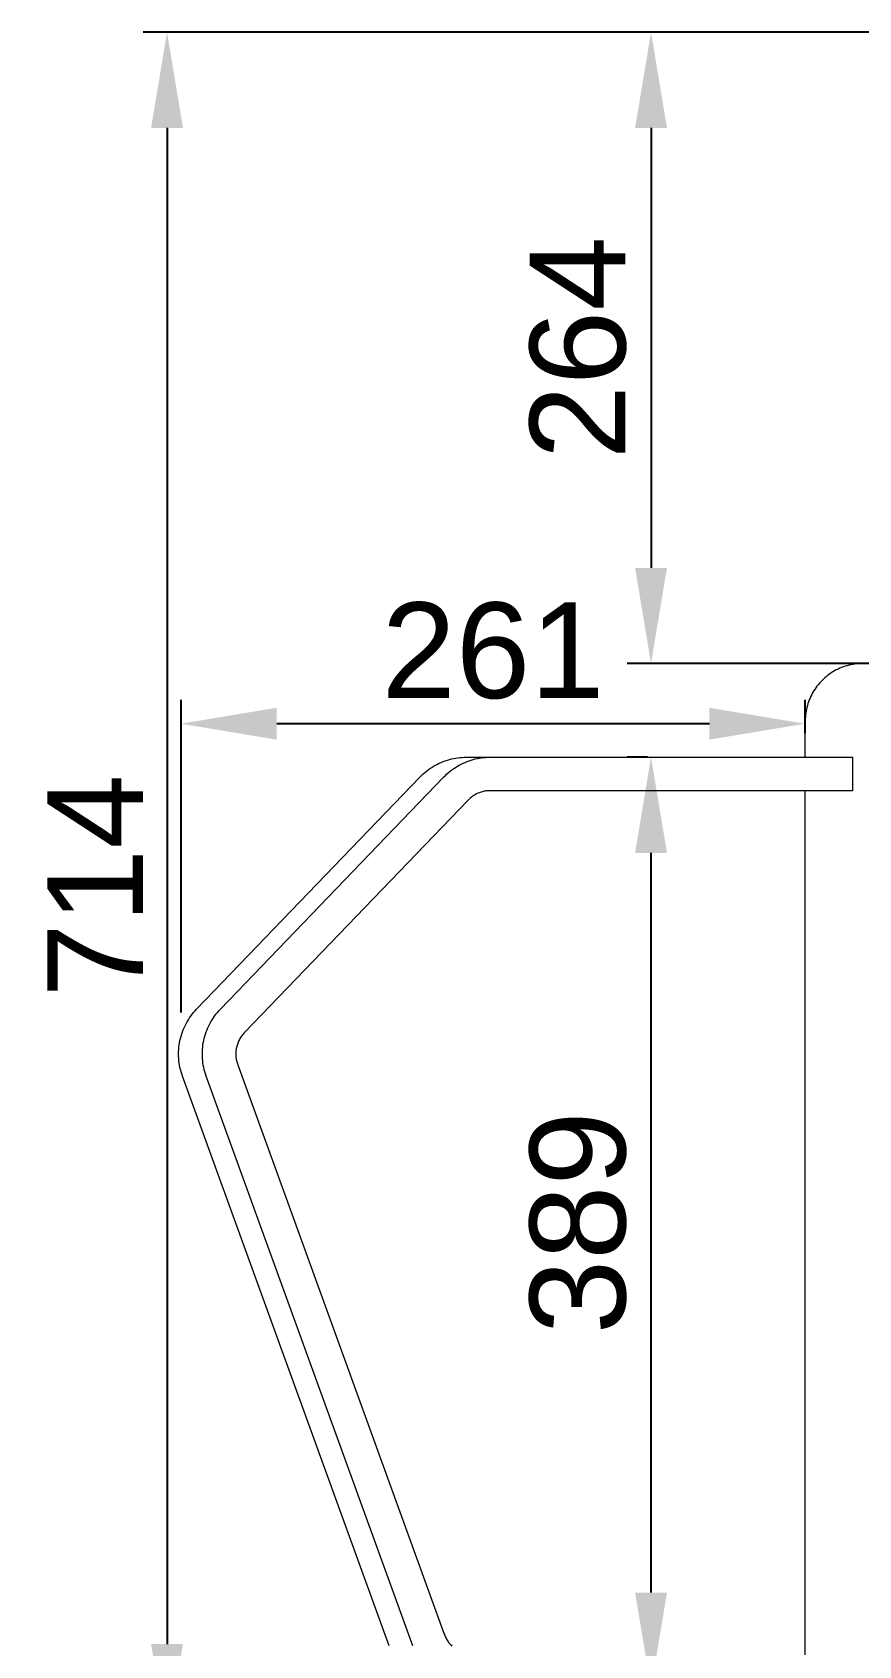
# Model space of a CAD drawing. Header units: millimetres. Extents: x -279 to 4999, y 61 to 3536.
# Drawn here: x -279 to 67, y 2862 to 3536 of the extents above; entities that cross this region are included whole.
import ezdxf

# ---------------------------------------------------------------- set-up
doc = ezdxf.new("R2010")
doc.units = ezdxf.units.MM
doc.layers.add('ZANO_R', color=7, linetype='Continuous', lineweight=0)
doc.layers.add('ZANO_W', color=1, linetype='Continuous', lineweight=0)
doc.styles.add('Arial', font='arial.ttf')
doc.styles.get("Standard").update_dxf_attribs({"font": 'ARIALUNI.TTF'})
doc.dimstyles.new('pl i ang', dxfattribs={"dimtxt": 50, "dimasz": 50, "dimexe": 1.25, "dimexo": 0.625, "dimgap": 10, "dimtad": 1, "dimtoh": 1, "dimtxsty": 'Standard', "dimcen": 2.5, "dimclrd": 1, "dimclre": 1, "dimclrt": 1, "dimadec": 0, "dimazin": 0, "dimtfac": 1, "dimtmove": 0, "dimatfit": 3, "dimfxl": 1, "dimarcsym": 1})

# ---------------------------------------------------------------- blocks, each defined once
blk = doc.blocks.new('*D417')
at = {"layer": 'ZANO_W', "color": 1, "lineweight": -2}
for p, q in [((-21.73, 3233.2), (-30.2, 3233.2)), ((-20.2, 2883.87), (-20.2, 3193.2)), ((-25.26, 2843.87), (-30.2, 2843.87))]:
    blk.add_line(p, q, dxfattribs=at)
at = {"layer": 'ZANO_W', "color": 1}
for points in [[(-13.53, 3193.2), (-26.86, 3193.2), (-20.2, 3233.2)], [(-26.86, 2883.87), (-13.53, 2883.87), (-20.2, 2843.87)]]:
    blk.add_solid(points, dxfattribs=at)
at = {"layer": 'ZANO_W', "color": 1, "insert": (-50.63, 3038.53), "char_height": 40, "attachment_point": 5, "rotation": 90, "style": 'Arial'}
blk.add_mtext('389', dxfattribs=at)
blk = doc.blocks.new('*D418')
at = {"layer": 'ZANO_W', "color": 1, "lineweight": -2}
for p, q in [((-216.67, 3126.51), (-216.67, 3257.21)), ((44.19, 3243.2), (44.19, 3257.21)), ((4.19, 3247.21), (-176.67, 3247.21))]:
    blk.add_line(p, q, dxfattribs=at)
at = {"layer": 'ZANO_W', "color": 1}
for points in [[(-176.67, 3253.87), (-176.67, 3240.54), (-216.67, 3247.21)], [(4.19, 3240.54), (4.19, 3253.87), (44.19, 3247.21)]]:
    blk.add_solid(points, dxfattribs=at)
at = {"layer": 'ZANO_W', "color": 1, "insert": (-86.24, 3277.63), "char_height": 40, "attachment_point": 5, "style": 'Arial'}
blk.add_mtext('261', dxfattribs=at)
blk = doc.blocks.new('*D420')
at = {"layer": 'ZANO_W', "color": 1, "lineweight": -2}
blk.add_arc((3828.64, 2822.36), 150.81, 99.55169, 164.75824, dxfattribs=at)
at = {"layer": 'ZANO_W', "color": 1}
for points in [[(3803.84, 2964.42), (3803.39, 2977.74), (3843.59, 2972.43)], [(3676.53, 2862.89), (3689.74, 2861.12), (3677.83, 2822.36)]]:
    blk.add_solid(points, dxfattribs=at)
at = {"layer": 'ZANO_W', "color": 1, "insert": (3706.83, 2956.91), "char_height": 40, "attachment_point": 5, "rotation": 42.15496, "style": 'Arial'}
blk.add_mtext('96%%d', dxfattribs=at)
blk = doc.blocks.new('*D434')
at = {"layer": 'ZANO_W', "color": 1, "lineweight": -2}
for p, q in [((179.74, 3536.36), (-232.53, 3536.36)), ((-222.53, 3496.36), (-222.53, 2862.36)), ((34.19, 2822.36), (-232.53, 2822.36))]:
    blk.add_line(p, q, dxfattribs=at)
at = {"layer": 'ZANO_W', "color": 1}
for points in [[(-215.87, 3496.36), (-229.2, 3496.36), (-222.53, 3536.36)], [(-229.2, 2862.36), (-215.87, 2862.36), (-222.53, 2822.36)]]:
    blk.add_solid(points, dxfattribs=at)
at = {"layer": 'ZANO_W', "color": 1, "insert": (-252.62, 3179.36), "char_height": 40, "attachment_point": 5, "rotation": 90, "style": 'Arial'}
blk.add_mtext('714', dxfattribs=at)
blk = doc.blocks.new('*D437')
at = {"layer": 'ZANO_W', "color": 1, "lineweight": -2}
for p, q in [((179.74, 3536.36), (-30.2, 3536.36)), ((-20.2, 3496.36), (-20.2, 3312.36)), ((163.74, 3272.36), (-30.2, 3272.36))]:
    blk.add_line(p, q, dxfattribs=at)
at = {"layer": 'ZANO_W', "color": 1}
for points in [[(-13.53, 3496.36), (-26.86, 3496.36), (-20.2, 3536.36)], [(-26.86, 3312.36), (-13.53, 3312.36), (-20.2, 3272.36)]]:
    blk.add_solid(points, dxfattribs=at)
at = {"layer": 'ZANO_W', "color": 1, "insert": (-50.62, 3404.36), "char_height": 40, "attachment_point": 5, "rotation": 90, "style": 'Arial'}
blk.add_mtext('264', dxfattribs=at)

msp = doc.modelspace()

# ---------------------------------------------------------------- linework, layer by layer
at = {"layer": 'ZANO_R'}
for p, q in [((51.9, 3265.9), (51.31, 3265.34)), ((52.51, 3266.45), (51.9, 3265.9)), ((53.14, 3266.98), (52.51, 3266.45)), ((53.78, 3267.49), (53.14, 3266.98)), ((54.44, 3267.97), (53.78, 3267.49)), ((55.12, 3268.43), (54.44, 3267.97)), ((55.81, 3268.87), (55.12, 3268.43)), ((56.52, 3269.29), (55.81, 3268.87)), ((57.24, 3269.68), (56.52, 3269.29)), ((57.98, 3270.04), (57.24, 3269.68)), ((58.72, 3270.38), (57.98, 3270.04)), ((59.48, 3270.69), (58.72, 3270.38)), ((60.25, 3270.98), (59.48, 3270.69)), ((61.02, 3271.24), (60.25, 3270.98)), ((61.81, 3271.48), (61.02, 3271.24)), ((62.6, 3271.68), (61.81, 3271.48)), ((63.4, 3271.87), (62.6, 3271.68)), ((64.21, 3272.02), (63.4, 3271.87)), ((65.02, 3272.14), (64.21, 3272.02)), ((46.98, 3259.41), (46.61, 3258.67)), ((47.37, 3260.13), (46.98, 3259.41)), ((47.78, 3260.83), (47.37, 3260.13)), ((48.22, 3261.53), (47.78, 3260.83)), ((48.68, 3262.2), (48.22, 3261.53)), ((49.16, 3262.87), (48.68, 3262.2)), ((49.67, 3263.51), (49.16, 3262.87)), ((50.2, 3264.14), (49.67, 3263.51)), ((50.74, 3264.75), (50.2, 3264.14)), ((51.31, 3265.34), (50.74, 3264.75)), ((44.63, 3252.44), (44.51, 3251.63)), ((44.79, 3253.25), (44.63, 3252.44)), ((44.97, 3254.05), (44.79, 3253.25)), ((45.18, 3254.84), (44.97, 3254.05)), ((45.41, 3255.62), (45.18, 3254.84)), ((45.67, 3256.4), (45.41, 3255.62)), ((45.96, 3257.17), (45.67, 3256.4)), ((46.27, 3257.92), (45.96, 3257.17)), ((46.61, 3258.67), (46.27, 3257.92)), ((44.29, 3248.36), (44.19, 3248.36)), ((44.19, 3233.2), (44.19, 3248.36)), ((44.3, 3249.18), (44.29, 3248.36)), ((44.34, 3250), (44.3, 3249.18)), ((44.41, 3250.82), (44.34, 3250)), ((44.51, 3251.63), (44.41, 3250.82)), ((-106.2, 3231.7), (-105.34, 3231.98)), ((-105.34, 3231.98), (-104.48, 3232.23)), ((-104.48, 3232.23), (-103.6, 3232.46)), ((-103.6, 3232.46), (-102.72, 3232.65)), ((-102.72, 3232.65), (-101.84, 3232.82)), ((-101.84, 3232.82), (-100.95, 3232.95)), ((-100.95, 3232.95), (-100.05, 3233.06)), ((-100.05, 3233.06), (-99.15, 3233.14)), ((-99.15, 3233.14), (-98.25, 3233.18)), ((-98.25, 3233.18), (-97.35, 3233.2)), ((-97.35, 3233.2), (-87.74, 3233.2)), ((-96.26, 3231.7), (-95.41, 3231.98)), ((-95.41, 3231.98), (-94.54, 3232.23)), ((-94.54, 3232.23), (-93.67, 3232.46)), ((-93.67, 3232.46), (-92.79, 3232.65)), ((-92.79, 3232.65), (-91.9, 3232.82)), ((-91.9, 3232.82), (-91.01, 3232.95)), ((-91.01, 3232.95), (-90.11, 3233.06)), ((-90.11, 3233.06), (-89.22, 3233.14)), ((-89.22, 3233.14), (-88.32, 3233.18)), ((-88.32, 3233.18), (-87.41, 3233.2)), ((-87.41, 3233.2), (63.96, 3233.2)), ((63.96, 3233.2), (63.96, 3219.2)), ((-116.73, 3224.94), (-116.09, 3225.58)), ((-116.09, 3225.58), (-115.43, 3226.2)), ((-115.43, 3226.2), (-114.76, 3226.8)), ((-114.76, 3226.8), (-114.06, 3227.37)), ((-114.06, 3227.37), (-113.34, 3227.92)), ((-113.34, 3227.92), (-112.61, 3228.44)), ((-112.61, 3228.44), (-111.86, 3228.94)), ((-111.86, 3228.94), (-111.09, 3229.41)), ((-111.09, 3229.41), (-110.31, 3229.86)), ((-110.31, 3229.86), (-109.51, 3230.28)), ((-109.51, 3230.28), (-108.7, 3230.68)), ((-108.7, 3230.68), (-107.88, 3231.05)), ((-107.88, 3231.05), (-107.04, 3231.39)), ((-107.04, 3231.39), (-106.2, 3231.7)), ((-106.79, 3224.94), (-106.16, 3225.58)), ((-106.16, 3225.58), (-105.5, 3226.2)), ((-105.5, 3226.2), (-104.82, 3226.8)), ((-104.82, 3226.8), (-104.12, 3227.37)), ((-104.12, 3227.37), (-103.41, 3227.92)), ((-103.41, 3227.92), (-102.68, 3228.44)), ((-102.68, 3228.44), (-101.92, 3228.94)), ((-101.92, 3228.94), (-101.16, 3229.41)), ((-101.16, 3229.41), (-100.38, 3229.86)), ((-100.38, 3229.86), (-99.58, 3230.28)), ((-99.58, 3230.28), (-98.77, 3230.68)), ((-98.77, 3230.68), (-97.94, 3231.05)), ((-97.94, 3231.05), (-97.11, 3231.39)), ((-97.11, 3231.39), (-96.26, 3231.7)), ((-210.16, 3127.82), (-116.73, 3224.94)), ((-200.22, 3127.82), (-106.79, 3224.94)), ((-91.66, 3218.48), (-92.06, 3218.33)), ((-91.25, 3218.61), (-91.66, 3218.48)), ((-90.83, 3218.73), (-91.25, 3218.61)), ((-90.41, 3218.84), (-90.83, 3218.73)), ((-89.99, 3218.94), (-90.41, 3218.84)), ((-89.57, 3219.01), (-89.99, 3218.94)), ((-89.14, 3219.08), (-89.57, 3219.01)), ((-88.71, 3219.13), (-89.14, 3219.08)), ((-88.28, 3219.17), (-88.71, 3219.13)), ((-87.85, 3219.19), (-88.28, 3219.17)), ((-87.41, 3219.2), (-87.85, 3219.19)), ((63.96, 3219.2), (-87.41, 3219.2)), ((44.19, 2857.87), (44.19, 3219.2)), ((-96.7, 3215.24), (-190.13, 3118.12)), ((-96.4, 3215.54), (-96.7, 3215.24)), ((-96.08, 3215.84), (-96.4, 3215.54)), ((-95.76, 3216.13), (-96.08, 3215.84)), ((-95.42, 3216.4), (-95.76, 3216.13)), ((-95.08, 3216.66), (-95.42, 3216.4)), ((-94.73, 3216.91), (-95.08, 3216.66)), ((-94.37, 3217.15), (-94.73, 3216.91)), ((-94, 3217.38), (-94.37, 3217.15)), ((-93.63, 3217.6), (-94, 3217.38)), ((-93.25, 3217.8), (-93.63, 3217.6)), ((-92.86, 3217.99), (-93.25, 3217.8)), ((-92.46, 3218.16), (-92.86, 3217.99)), ((-92.06, 3218.33), (-92.46, 3218.16)), ((-213.62, 3123.37), (-213.11, 3124.16)), ((-213.11, 3124.16), (-212.57, 3124.93)), ((-212.57, 3124.93), (-212.01, 3125.69)), ((-212.01, 3125.69), (-211.42, 3126.42)), ((-211.42, 3126.42), (-210.8, 3127.13)), ((-210.8, 3127.13), (-210.16, 3127.82)), ((-203.69, 3123.37), (-203.17, 3124.16)), ((-203.17, 3124.16), (-202.64, 3124.93)), ((-202.64, 3124.93), (-202.07, 3125.69)), ((-202.07, 3125.69), (-201.48, 3126.42)), ((-201.48, 3126.42), (-200.86, 3127.13)), ((-200.86, 3127.13), (-200.22, 3127.82)), ((-216.67, 3116.51), (-216.39, 3117.41)), ((-216.39, 3117.41), (-216.09, 3118.3)), ((-216.09, 3118.3), (-215.75, 3119.18)), ((-215.75, 3119.18), (-215.38, 3120.05)), ((-215.38, 3120.05), (-214.99, 3120.9)), ((-214.99, 3120.9), (-214.56, 3121.74)), ((-214.56, 3121.74), (-214.1, 3122.56)), ((-214.1, 3122.56), (-213.62, 3123.37)), ((-206.73, 3116.51), (-206.46, 3117.41)), ((-206.46, 3117.41), (-206.15, 3118.3)), ((-206.15, 3118.3), (-205.81, 3119.18)), ((-205.81, 3119.18), (-205.45, 3120.05)), ((-205.45, 3120.05), (-205.05, 3120.9)), ((-205.05, 3120.9), (-204.62, 3121.74)), ((-204.62, 3121.74), (-204.17, 3122.56)), ((-204.17, 3122.56), (-203.69, 3123.37)), ((-190.74, 3117.44), (-191.02, 3117.09)), ((-190.44, 3117.78), (-190.74, 3117.44)), ((-190.13, 3118.12), (-190.44, 3117.78)), ((-217.69, 3110.02), (-217.64, 3110.96)), ((-217.64, 3110.96), (-217.56, 3111.89)), ((-217.56, 3111.89), (-217.45, 3112.83)), ((-217.45, 3112.83), (-217.3, 3113.76)), ((-217.3, 3113.76), (-217.12, 3114.68)), ((-217.12, 3114.68), (-216.91, 3115.6)), ((-216.91, 3115.6), (-216.67, 3116.51)), ((-207.75, 3110.02), (-207.71, 3110.96)), ((-207.71, 3110.96), (-207.62, 3111.89)), ((-207.62, 3111.89), (-207.51, 3112.83)), ((-207.51, 3112.83), (-207.36, 3113.76)), ((-207.36, 3113.76), (-207.18, 3114.68)), ((-207.18, 3114.68), (-206.97, 3115.6)), ((-206.97, 3115.6), (-206.73, 3116.51)), ((-193.65, 3110.88), (-193.7, 3110.43)), ((-193.58, 3111.33), (-193.65, 3110.88)), ((-193.49, 3111.78), (-193.58, 3111.33)), ((-193.39, 3112.22), (-193.49, 3111.78)), ((-193.27, 3112.66), (-193.39, 3112.22)), ((-193.14, 3113.09), (-193.27, 3112.66)), ((-192.99, 3113.52), (-193.14, 3113.09)), ((-192.83, 3113.95), (-192.99, 3113.52)), ((-192.65, 3114.36), (-192.83, 3113.95)), ((-192.46, 3114.78), (-192.65, 3114.36)), ((-192.26, 3115.18), (-192.46, 3114.78)), ((-192.04, 3115.58), (-192.26, 3115.18)), ((-191.8, 3115.97), (-192.04, 3115.58)), ((-191.56, 3116.35), (-191.8, 3115.97)), ((-191.3, 3116.72), (-191.56, 3116.35)), ((-191.02, 3117.09), (-191.3, 3116.72)), ((-217.71, 3109.08), (-217.69, 3110.02)), ((-217.69, 3108.13), (-217.71, 3109.08)), ((-217.64, 3107.19), (-217.69, 3108.13)), ((-217.56, 3106.26), (-217.64, 3107.19)), ((-217.45, 3105.32), (-217.56, 3106.26)), ((-217.3, 3104.39), (-217.45, 3105.32)), ((-217.12, 3103.47), (-217.3, 3104.39)), ((-207.77, 3109.08), (-207.75, 3110.02)), ((-207.75, 3108.13), (-207.77, 3109.08)), ((-207.71, 3107.19), (-207.75, 3108.13)), ((-207.62, 3106.26), (-207.71, 3107.19)), ((-207.51, 3105.32), (-207.62, 3106.26)), ((-207.36, 3104.39), (-207.51, 3105.32)), ((-207.18, 3103.47), (-207.36, 3104.39)), ((-193.76, 3109.53), (-193.77, 3109.07)), ((-193.77, 3109.07), (-193.76, 3108.62)), ((-193.74, 3109.98), (-193.76, 3109.53)), ((-193.76, 3108.62), (-193.74, 3108.16)), ((-193.7, 3110.43), (-193.74, 3109.98)), ((-193.74, 3108.16), (-193.7, 3107.71)), ((-193.7, 3107.71), (-193.64, 3107.26)), ((-193.64, 3107.26), (-193.57, 3106.81)), ((-193.57, 3106.81), (-193.49, 3106.37)), ((-193.49, 3106.37), (-193.39, 3105.92)), ((-193.39, 3105.92), (-193.27, 3105.49)), ((-193.27, 3105.49), (-193.14, 3105.05)), ((-193.14, 3105.05), (-192.99, 3104.62)), ((-192.99, 3104.62), (-106.62, 2866.41)), ((-216.91, 3102.55), (-217.12, 3103.47)), ((-216.67, 3101.64), (-216.91, 3102.55)), ((-216.39, 3100.74), (-216.67, 3101.64)), ((-216.09, 3099.85), (-216.39, 3100.74)), ((-129.72, 2861.64), (-216.09, 3099.85)), ((-206.97, 3102.55), (-207.18, 3103.47)), ((-206.73, 3101.64), (-206.97, 3102.55)), ((-206.46, 3100.74), (-206.73, 3101.64)), ((-206.15, 3099.85), (-206.46, 3100.74)), ((-119.78, 2861.64), (-206.15, 3099.85)), ((-106.62, 2866.41), (-106.46, 2865.99)), ((-106.46, 2865.99), (-106.28, 2865.57)), ((-106.28, 2865.57), (-106.1, 2865.16)), ((-106.1, 2865.16), (-105.89, 2864.76)), ((-105.89, 2864.76), (-105.67, 2864.37)), ((-105.67, 2864.37), (-105.44, 2863.98)), ((-105.44, 2863.98), (-105.2, 2863.6)), ((-105.2, 2863.6), (-104.94, 2863.23)), ((-104.94, 2863.23), (-104.67, 2862.87)), ((-104.67, 2862.87), (-104.39, 2862.52)), ((-104.39, 2862.52), (-104.09, 2862.17)), ((-104.09, 2862.17), (-103.79, 2861.84)), ((-103.79, 2861.84), (-103.47, 2861.52))]:
    msp.add_line(p, q, dxfattribs=at)

# ---------------------------------------------------------------- dimensions: what is measured, and where the dimension line sits
at = {"layer": 'ZANO_W'}
for base, p1, p2, picture, middle in [((-222.53, 2822.36), (189.74, 3536.36), (44.19, 2822.36), '*D434', (-252.62, 3179.36)), ((-20.2, 3272.36), (189.74, 3536.36), (173.74, 3272.36), '*D437', (-50.62, 3404.36)), ((-20.2, 3233.2), (-15.26, 2843.87), (-11.73, 3233.2), '*D417', (-50.63, 3038.53))]:
    dim = msp.add_linear_dim(base=base, p1=p1, p2=p2, angle=90, dimstyle='pl i ang', override={"dimtxt": 40, "dimasz": 40, "dimexe": 10, "dimexo": 10, "dimtoh": 0, "dimdec": 0, "dimtxsty": 'Arial', "dimtdec": 0, "dimtmove": 1}, dxfattribs=at)
    dim.commit()
    dim.dimension.update_dxf_attribs({"geometry": picture, "text_midpoint": middle})
dim = msp.add_linear_dim(base=(-216.67, 3247.21), p1=(44.19, 3233.2), p2=(-216.67, 3116.51), dimstyle='pl i ang', override={"dimtxt": 40, "dimasz": 40, "dimexe": 10, "dimexo": 10, "dimtoh": 0, "dimdec": 0, "dimtxsty": 'Arial', "dimtdec": 0, "dimtmove": 1}, dxfattribs=at)
dim.commit()
dim.dimension.update_dxf_attribs({"geometry": '*D418', "text_midpoint": (-86.24, 3277.63)})
dim = msp.add_angular_dim_2l(base=(3762.04, 2957.67), line1=((-183.02, 2822.36), (4693.28, 2822.36)), line2=((3828.7, 2823.02), (3872.52, 3262.78)), dimstyle='pl i ang', override={"dimtxt": 40, "dimasz": 40, "dimexe": 10, "dimexo": 10, "dimtoh": 0, "dimdec": 0, "dimtxsty": 'Arial', "dimtdec": 0, "dimtmove": 1}, dxfattribs=at)
dim.commit()
dim.dimension.update_dxf_attribs({"geometry": '*D420', "text_midpoint": (3706.83, 2956.91)})

doc.saveas('drawing.dxf')
